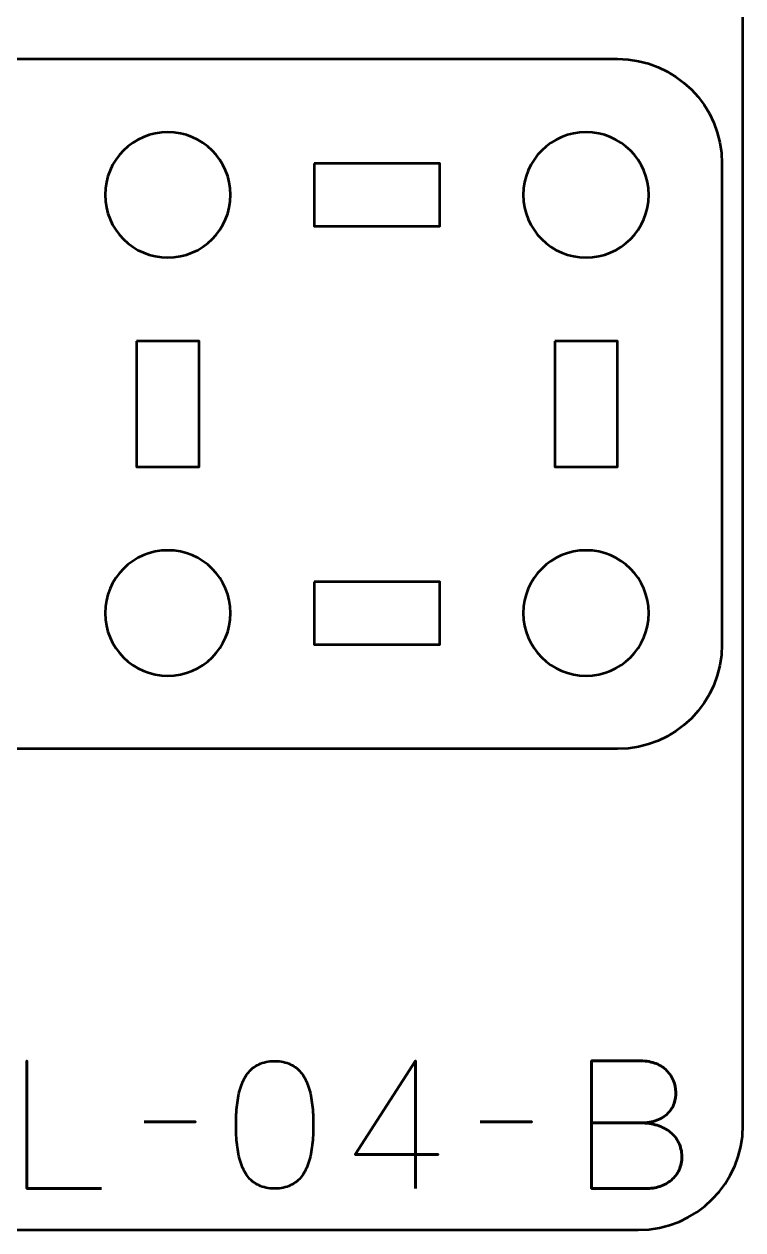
# Model space of a CAD drawing. Header units: centimetres. Extents: x -17.9 to -3.1, y -25.3 to -4.3.
# Drawn here: x -6.54 to -3.1, y -25.35 to -19.58 of the extents above; entities that cross this region are included whole.
import ezdxf

# ---------------------------------------------------------------- set-up
doc = ezdxf.new("R2010")
doc.units = ezdxf.units.CM
doc.header["$MEASUREMENT"] = 0
doc.layers.add('Layer 1', color=7, linetype='Continuous')

msp = doc.modelspace()

# ---------------------------------------------------------------- linework, layer by layer
at = {"layer": 'Layer 1', "color": 22, "lineweight": 53}
msp.add_open_spline([(-17.90003, -24.8499), (-17.90003, -24.8499), (-17.90003, -4.84994), (-17.90003, -4.84994), (-17.90003, -4.84994), (-17.90003, -4.57297), (-17.67694, -4.34998), (-17.39994, -4.34998), (-17.39994, -4.34998), (-17.39994, -4.34998), (-3.60007, -4.34998), (-3.60007, -4.34998), (-3.60007, -4.34998), (-3.32293, -4.34998), (-3.09997, -4.57297), (-3.09997, -4.84994), (-3.09997, -4.84994), (-3.09997, -4.84994), (-3.09997, -24.8499), (-3.09997, -24.8499), (-3.09997, -24.8499), (-3.09997, -25.1269), (-3.32293, -25.34999), (-3.60007, -25.34999), (-3.60007, -25.34999), (-3.60007, -25.34999), (-17.39994, -25.34999), (-17.39994, -25.34999), (-17.39994, -25.34999), (-17.67694, -25.34999), (-17.90003, -25.1269), (-17.90003, -24.8499)], degree=3, knots=[0, 0, 0, 0, 0.125, 0.125, 0.125, 0.125, 0.25, 0.25, 0.25, 0.25, 0.375, 0.375, 0.375, 0.375, 0.5, 0.5, 0.5, 0.5, 0.625, 0.625, 0.625, 0.625, 0.75, 0.75, 0.75, 0.75, 0.875, 0.875, 0.875, 0.875, 1, 1, 1, 1], dxfattribs=at)
at = {"layer": 'Layer 1', "color": 2, "lineweight": 53}
msp.add_open_spline([(-10.50001, -20.25012), (-10.50001, -19.97312), (-10.27692, -19.75002), (-9.99992, -19.75002), (-9.99992, -19.75002), (-9.99992, -19.75002), (-3.69996, -19.75002), (-3.69996, -19.75002), (-3.69996, -19.75002), (-3.42299, -19.75002), (-3.2, -19.97312), (-3.2, -20.25012), (-3.2, -20.25012), (-3.2, -20.25012), (-3.2, -22.55004), (-3.2, -22.55004), (-3.2, -22.55004), (-3.2, -22.82705), (-3.42299, -23.05), (-3.69996, -23.05), (-3.69996, -23.05), (-3.69996, -23.05), (-9.99992, -23.05), (-9.99992, -23.05), (-9.99992, -23.05), (-10.27692, -23.05), (-10.50001, -22.82705), (-10.50001, -22.55004)], degree=3, knots=[0, 0, 0, 0, 0.1428571, 0.1428571, 0.1428571, 0.1428571, 0.2857143, 0.2857143, 0.2857143, 0.2857143, 0.4285714, 0.4285714, 0.4285714, 0.4285714, 0.5714286, 0.5714286, 0.5714286, 0.5714286, 0.7142857, 0.7142857, 0.7142857, 0.7142857, 0.8571429, 0.8571429, 0.8571429, 0.8571429, 1, 1, 1, 1], dxfattribs=at)
at = {"layer": 'Layer 1', "lineweight": 53}
for points in [[(-5.55, -20.40005), (-5.55, -20.56582), (-5.68432, -20.70005), (-5.84999, -20.70005), (-5.84999, -20.70005), (-6.01562, -20.70005), (-6.14999, -20.56582), (-6.14999, -20.40005), (-6.14999, -20.40005), (-6.14999, -20.23439), (-6.01562, -20.10005), (-5.84999, -20.10005), (-5.84999, -20.10005), (-5.68432, -20.10005), (-5.55, -20.23439), (-5.55, -20.40005)], [(-3.55003, -20.40005), (-3.55003, -20.56582), (-3.68426, -20.70005), (-3.85003, -20.70005), (-3.85003, -20.70005), (-4.0157, -20.70005), (-4.15003, -20.56582), (-4.15003, -20.40005), (-4.15003, -20.40005), (-4.15003, -20.23439), (-4.0157, -20.10005), (-3.85003, -20.10005), (-3.85003, -20.10005), (-3.68426, -20.10005), (-3.55003, -20.23439), (-3.55003, -20.40005)], [(-5.14995, -20.25012), (-5.14995, -20.25012), (-4.54994, -20.25012), (-4.54994, -20.25012), (-4.54994, -20.25012), (-4.54994, -20.25012), (-4.54994, -20.55012), (-4.54994, -20.55012), (-4.54994, -20.55012), (-4.54994, -20.55012), (-5.14995, -20.55012), (-5.14995, -20.55012), (-5.14995, -20.55012), (-5.14995, -20.55012), (-5.14995, -20.25012), (-5.14995, -20.25012)], [(-6.00006, -21.10007), (-6.00006, -21.10007), (-5.70006, -21.10007), (-5.70006, -21.10007), (-5.70006, -21.10007), (-5.70006, -21.10007), (-5.70006, -21.70006), (-5.70006, -21.70006), (-5.70006, -21.70006), (-5.70006, -21.70006), (-6.00006, -21.70006), (-6.00006, -21.70006), (-6.00006, -21.70006), (-6.00006, -21.70006), (-6.00006, -21.10007), (-6.00006, -21.10007)], [(-3.99996, -21.10007), (-3.99996, -21.10007), (-3.69996, -21.10007), (-3.69996, -21.10007), (-3.69996, -21.10007), (-3.69996, -21.10007), (-3.69996, -21.70006), (-3.69996, -21.70006), (-3.69996, -21.70006), (-3.69996, -21.70006), (-3.99996, -21.70006), (-3.99996, -21.70006), (-3.99996, -21.70006), (-3.99996, -21.70006), (-3.99996, -21.10007), (-3.99996, -21.10007)], [(-5.55, -22.40011), (-5.55, -22.56574), (-5.68432, -22.70012), (-5.84999, -22.70012), (-5.84999, -22.70012), (-6.01562, -22.70012), (-6.14999, -22.56574), (-6.14999, -22.40011), (-6.14999, -22.40011), (-6.14999, -22.23434), (-6.01562, -22.10011), (-5.84999, -22.10011), (-5.84999, -22.10011), (-5.68432, -22.10011), (-5.55, -22.23434), (-5.55, -22.40011)], [(-3.55003, -22.40011), (-3.55003, -22.56574), (-3.68426, -22.70012), (-3.85003, -22.70012), (-3.85003, -22.70012), (-4.0157, -22.70012), (-4.15003, -22.56574), (-4.15003, -22.40011), (-4.15003, -22.40011), (-4.15003, -22.23434), (-4.0157, -22.10011), (-3.85003, -22.10011), (-3.85003, -22.10011), (-3.68426, -22.10011), (-3.55003, -22.23434), (-3.55003, -22.40011)], [(-5.14995, -22.25004), (-5.14995, -22.25004), (-4.54994, -22.25004), (-4.54994, -22.25004), (-4.54994, -22.25004), (-4.54994, -22.25004), (-4.54994, -22.55004), (-4.54994, -22.55004), (-4.54994, -22.55004), (-4.54994, -22.55004), (-5.14995, -22.55004), (-5.14995, -22.55004), (-5.14995, -22.55004), (-5.14995, -22.55004), (-5.14995, -22.25004), (-5.14995, -22.25004)]]:
    msp.add_open_spline(points, degree=3, knots=[0, 0, 0, 0, 0.25, 0.25, 0.25, 0.25, 0.5, 0.5, 0.5, 0.5, 0.75, 0.75, 0.75, 0.75, 1, 1, 1, 1], dxfattribs=at)
at = {"layer": 'Layer 1', "color": 30, "lineweight": 53}
for points, knots in [([(-6.16793, -25.15241), (-6.16793, -25.15241), (-6.52438, -25.15241), (-6.52438, -25.15241), (-6.52438, -25.15241), (-6.52438, -25.15241), (-6.52438, -24.54196), (-6.52438, -24.54196), (-6.52438, -24.54196), (-6.52438, -24.54196), (-6.52438, -25.15241), (-6.52438, -25.15241), (-6.52438, -25.15241), (-6.52438, -25.15241), (-6.16793, -25.15241), (-6.16793, -25.15241)], [0, 0, 0, 0, 0.25, 0.25, 0.25, 0.25, 0.5, 0.5, 0.5, 0.5, 0.75, 0.75, 0.75, 0.75, 1, 1, 1, 1]), ([(-5.33904, -25.15241), (-5.3094, -25.15227), (-5.28386, -25.14705), (-5.26255, -25.13689), (-5.26255, -25.13689), (-5.24139, -25.12673), (-5.22375, -25.11219), (-5.20964, -25.09371), (-5.20964, -25.09371), (-5.19567, -25.07508), (-5.18466, -25.05307), (-5.17647, -25.02767), (-5.17647, -25.02767), (-5.16843, -25.00227), (-5.16265, -24.97447), (-5.1594, -24.94399), (-5.1594, -24.94399), (-5.15601, -24.91351), (-5.15432, -24.88148), (-5.15446, -24.84761), (-5.15446, -24.84761), (-5.15432, -24.81388), (-5.15601, -24.78185), (-5.1594, -24.75151), (-5.1594, -24.75151), (-5.16265, -24.72117), (-5.16843, -24.69323), (-5.17647, -24.66783), (-5.17647, -24.66783), (-5.18466, -24.64257), (-5.19567, -24.62056), (-5.20964, -24.60179), (-5.20964, -24.60179), (-5.22375, -24.58317), (-5.24139, -24.56863), (-5.26255, -24.55847), (-5.26255, -24.55847), (-5.28386, -24.54817), (-5.3094, -24.54295), (-5.33904, -24.54281), (-5.33904, -24.54281), (-5.36867, -24.54295), (-5.39421, -24.54817), (-5.41552, -24.55847), (-5.41552, -24.55847), (-5.43668, -24.56863), (-5.45432, -24.58317), (-5.46843, -24.60179), (-5.46843, -24.60179), (-5.48241, -24.62056), (-5.49341, -24.64257), (-5.5016, -24.66783), (-5.5016, -24.66783), (-5.50964, -24.69323), (-5.51543, -24.72117), (-5.51867, -24.75151), (-5.51867, -24.75151), (-5.52206, -24.78185), (-5.52375, -24.81388), (-5.52361, -24.84761), (-5.52361, -24.84761), (-5.52375, -24.88148), (-5.52206, -24.91351), (-5.51867, -24.94399), (-5.51867, -24.94399), (-5.51543, -24.97447), (-5.50964, -25.00227), (-5.5016, -25.02767), (-5.5016, -25.02767), (-5.49341, -25.05307), (-5.48241, -25.07508), (-5.46843, -25.09371), (-5.46843, -25.09371), (-5.45432, -25.11219), (-5.43668, -25.12673), (-5.41552, -25.13689), (-5.41552, -25.13689), (-5.39421, -25.14705), (-5.36867, -25.15227), (-5.33904, -25.15241)], [0, 0, 0, 0, 0.05, 0.05, 0.05, 0.05, 0.1, 0.1, 0.1, 0.1, 0.15, 0.15, 0.15, 0.15, 0.2, 0.2, 0.2, 0.2, 0.25, 0.25, 0.25, 0.25, 0.3, 0.3, 0.3, 0.3, 0.35, 0.35, 0.35, 0.35, 0.4, 0.4, 0.4, 0.4, 0.45, 0.45, 0.45, 0.45, 0.5, 0.5, 0.5, 0.5, 0.55, 0.55, 0.55, 0.55, 0.6, 0.6, 0.6, 0.6, 0.65, 0.65, 0.65, 0.65, 0.7, 0.7, 0.7, 0.7, 0.75, 0.75, 0.75, 0.75, 0.8, 0.8, 0.8, 0.8, 0.85, 0.85, 0.85, 0.85, 0.9, 0.9, 0.9, 0.9, 0.95, 0.95, 0.95, 0.95, 1, 1, 1, 1]), ([(-5.33904, -25.15241), (-5.3094, -25.15227), (-5.28386, -25.14705), (-5.26255, -25.13689), (-5.26255, -25.13689), (-5.24139, -25.12673), (-5.22375, -25.11219), (-5.20964, -25.09371), (-5.20964, -25.09371), (-5.19567, -25.07508), (-5.18466, -25.05307), (-5.17647, -25.02767), (-5.17647, -25.02767), (-5.16843, -25.00227), (-5.16265, -24.97447), (-5.1594, -24.94399), (-5.1594, -24.94399), (-5.15601, -24.91351), (-5.15432, -24.88148), (-5.15446, -24.84761), (-5.15446, -24.84761), (-5.15432, -24.81388), (-5.15601, -24.78185), (-5.1594, -24.75151), (-5.1594, -24.75151), (-5.16265, -24.72117), (-5.16843, -24.69323), (-5.17647, -24.66783), (-5.17647, -24.66783), (-5.18466, -24.64257), (-5.19567, -24.62056), (-5.20964, -24.60179), (-5.20964, -24.60179), (-5.22375, -24.58317), (-5.24139, -24.56863), (-5.26255, -24.55847), (-5.26255, -24.55847), (-5.28386, -24.54817), (-5.3094, -24.54295), (-5.33904, -24.54281), (-5.33904, -24.54281), (-5.36867, -24.54295), (-5.39421, -24.54817), (-5.41552, -24.55847), (-5.41552, -24.55847), (-5.43668, -24.56863), (-5.45432, -24.58317), (-5.46843, -24.60179), (-5.46843, -24.60179), (-5.48241, -24.62056), (-5.49341, -24.64257), (-5.5016, -24.66783), (-5.5016, -24.66783), (-5.50964, -24.69323), (-5.51543, -24.72117), (-5.51867, -24.75151), (-5.51867, -24.75151), (-5.52206, -24.78185), (-5.52375, -24.81388), (-5.52361, -24.84761), (-5.52361, -24.84761), (-5.52375, -24.88148), (-5.52206, -24.91351), (-5.51867, -24.94399), (-5.51867, -24.94399), (-5.51543, -24.97447), (-5.50964, -25.00227), (-5.5016, -25.02767), (-5.5016, -25.02767), (-5.49341, -25.05307), (-5.48241, -25.07508), (-5.46843, -25.09371), (-5.46843, -25.09371), (-5.45432, -25.11219), (-5.43668, -25.12673), (-5.41552, -25.13689), (-5.41552, -25.13689), (-5.39421, -25.14705), (-5.36867, -25.15227), (-5.33904, -25.15241)], [0, 0, 0, 0, 0.05, 0.05, 0.05, 0.05, 0.1, 0.1, 0.1, 0.1, 0.15, 0.15, 0.15, 0.15, 0.2, 0.2, 0.2, 0.2, 0.25, 0.25, 0.25, 0.25, 0.3, 0.3, 0.3, 0.3, 0.35, 0.35, 0.35, 0.35, 0.4, 0.4, 0.4, 0.4, 0.45, 0.45, 0.45, 0.45, 0.5, 0.5, 0.5, 0.5, 0.55, 0.55, 0.55, 0.55, 0.6, 0.6, 0.6, 0.6, 0.65, 0.65, 0.65, 0.65, 0.7, 0.7, 0.7, 0.7, 0.75, 0.75, 0.75, 0.75, 0.8, 0.8, 0.8, 0.8, 0.85, 0.85, 0.85, 0.85, 0.9, 0.9, 0.9, 0.9, 0.95, 0.95, 0.95, 0.95, 1, 1, 1, 1]), ([(-4.66593, -25.15241), (-4.66593, -25.15241), (-4.66593, -24.54196), (-4.66593, -24.54196), (-4.66593, -24.54196), (-4.66593, -24.54196), (-4.9538, -24.98985), (-4.9538, -24.98985), (-4.9538, -24.98985), (-4.9538, -24.98985), (-4.55756, -24.98985), (-4.55756, -24.98985), (-4.55756, -24.98985), (-4.55756, -24.98985), (-4.9538, -24.98985), (-4.9538, -24.98985), (-4.9538, -24.98985), (-4.9538, -24.98985), (-4.66593, -24.54196), (-4.66593, -24.54196), (-4.66593, -24.54196), (-4.66593, -24.54196), (-4.66593, -25.15241), (-4.66593, -25.15241)], [0, 0, 0, 0, 0.1666667, 0.1666667, 0.1666667, 0.1666667, 0.3333333, 0.3333333, 0.3333333, 0.3333333, 0.5, 0.5, 0.5, 0.5, 0.6666667, 0.6666667, 0.6666667, 0.6666667, 0.8333333, 0.8333333, 0.8333333, 0.8333333, 1, 1, 1, 1]), ([(-3.82434, -24.8383), (-3.82434, -24.8383), (-3.58981, -24.8383), (-3.58981, -24.8383), (-3.58981, -24.8383), (-3.55933, -24.83815), (-3.53337, -24.83392), (-3.51149, -24.8256), (-3.51149, -24.8256), (-3.48976, -24.81741), (-3.47212, -24.80626), (-3.45844, -24.79229), (-3.45844, -24.79229), (-3.44475, -24.77832), (-3.43487, -24.76252), (-3.42866, -24.74502), (-3.42866, -24.74502), (-3.42259, -24.72766), (-3.41977, -24.7096), (-3.42048, -24.69097), (-3.42048, -24.69097), (-3.42132, -24.67235), (-3.42528, -24.65429), (-3.43233, -24.63665), (-3.43233, -24.63665), (-3.43925, -24.61901), (-3.44969, -24.60306), (-3.46338, -24.58881), (-3.46338, -24.58881), (-3.47706, -24.57456), (-3.49414, -24.56327), (-3.51488, -24.55494), (-3.51488, -24.55494), (-3.53562, -24.54648), (-3.56004, -24.5421), (-3.58812, -24.54196), (-3.58812, -24.54196), (-3.58812, -24.54196), (-3.82434, -24.54196), (-3.82434, -24.54196), (-3.82434, -24.54196), (-3.82434, -24.54196), (-3.82434, -25.15241), (-3.82434, -25.15241), (-3.82434, -25.15241), (-3.82434, -25.15241), (-3.56441, -25.15241), (-3.56441, -25.15241), (-3.56441, -25.15241), (-3.54014, -25.15241), (-3.51756, -25.14888), (-3.49668, -25.14197), (-3.49668, -25.14197), (-3.47579, -25.13491), (-3.45759, -25.12489), (-3.44179, -25.11149), (-3.44179, -25.11149), (-3.42612, -25.09822), (-3.41385, -25.08214), (-3.4051, -25.06309), (-3.4051, -25.06309), (-3.39635, -25.04404), (-3.39183, -25.02245), (-3.39169, -24.99832), (-3.39169, -24.99832), (-3.39226, -24.97404), (-3.39734, -24.95217), (-3.40707, -24.93256), (-3.40707, -24.93256), (-3.41681, -24.91294), (-3.43036, -24.89615), (-3.44785, -24.88204), (-3.44785, -24.88204), (-3.46535, -24.86807), (-3.48624, -24.8572), (-3.51022, -24.84973), (-3.51022, -24.84973), (-3.53421, -24.84225), (-3.56074, -24.83844), (-3.58981, -24.8383), (-3.58981, -24.8383), (-3.56074, -24.83844), (-3.53421, -24.84225), (-3.51022, -24.84973), (-3.51022, -24.84973), (-3.48624, -24.8572), (-3.46535, -24.86807), (-3.44785, -24.88204), (-3.44785, -24.88204), (-3.43036, -24.89615), (-3.41681, -24.91294), (-3.40707, -24.93256), (-3.40707, -24.93256), (-3.39734, -24.95217), (-3.39226, -24.97404), (-3.39169, -24.99832), (-3.39169, -24.99832), (-3.39183, -25.02245), (-3.39635, -25.04404), (-3.4051, -25.06309), (-3.4051, -25.06309), (-3.41385, -25.08214), (-3.42612, -25.09822), (-3.44179, -25.11149), (-3.44179, -25.11149), (-3.45759, -25.12489), (-3.47579, -25.13491), (-3.49668, -25.14197), (-3.49668, -25.14197), (-3.51756, -25.14888), (-3.54014, -25.15241), (-3.56441, -25.15241), (-3.56441, -25.15241), (-3.56441, -25.15241), (-3.82434, -25.15241), (-3.82434, -25.15241), (-3.82434, -25.15241), (-3.82434, -25.15241), (-3.82434, -24.54196), (-3.82434, -24.54196), (-3.82434, -24.54196), (-3.82434, -24.54196), (-3.58812, -24.54196), (-3.58812, -24.54196), (-3.58812, -24.54196), (-3.56004, -24.5421), (-3.53562, -24.54648), (-3.51488, -24.55494), (-3.51488, -24.55494), (-3.49414, -24.56327), (-3.47706, -24.57456), (-3.46338, -24.58881), (-3.46338, -24.58881), (-3.44969, -24.60306), (-3.43925, -24.61901), (-3.43233, -24.63665), (-3.43233, -24.63665), (-3.42528, -24.65429), (-3.42132, -24.67235), (-3.42048, -24.69097), (-3.42048, -24.69097), (-3.41977, -24.7096), (-3.42259, -24.72766), (-3.42866, -24.74502), (-3.42866, -24.74502), (-3.43487, -24.76252), (-3.44475, -24.77832), (-3.45844, -24.79229), (-3.45844, -24.79229), (-3.47212, -24.80626), (-3.48976, -24.81741), (-3.51149, -24.8256), (-3.51149, -24.8256), (-3.53337, -24.83392), (-3.55933, -24.83815), (-3.58981, -24.8383), (-3.58981, -24.8383), (-3.58981, -24.8383), (-3.82434, -24.8383), (-3.82434, -24.8383)], [0, 0, 0, 0, 0.025, 0.025, 0.025, 0.025, 0.05, 0.05, 0.05, 0.05, 0.075, 0.075, 0.075, 0.075, 0.1, 0.1, 0.1, 0.1, 0.125, 0.125, 0.125, 0.125, 0.15, 0.15, 0.15, 0.15, 0.175, 0.175, 0.175, 0.175, 0.2, 0.2, 0.2, 0.2, 0.225, 0.225, 0.225, 0.225, 0.25, 0.25, 0.25, 0.25, 0.275, 0.275, 0.275, 0.275, 0.3, 0.3, 0.3, 0.3, 0.325, 0.325, 0.325, 0.325, 0.35, 0.35, 0.35, 0.35, 0.375, 0.375, 0.375, 0.375, 0.4, 0.4, 0.4, 0.4, 0.425, 0.425, 0.425, 0.425, 0.45, 0.45, 0.45, 0.45, 0.475, 0.475, 0.475, 0.475, 0.5, 0.5, 0.5, 0.5, 0.525, 0.525, 0.525, 0.525, 0.55, 0.55, 0.55, 0.55, 0.575, 0.575, 0.575, 0.575, 0.6, 0.6, 0.6, 0.6, 0.625, 0.625, 0.625, 0.625, 0.65, 0.65, 0.65, 0.65, 0.675, 0.675, 0.675, 0.675, 0.7, 0.7, 0.7, 0.7, 0.725, 0.725, 0.725, 0.725, 0.75, 0.75, 0.75, 0.75, 0.775, 0.775, 0.775, 0.775, 0.8, 0.8, 0.8, 0.8, 0.825, 0.825, 0.825, 0.825, 0.85, 0.85, 0.85, 0.85, 0.875, 0.875, 0.875, 0.875, 0.9, 0.9, 0.9, 0.9, 0.925, 0.925, 0.925, 0.925, 0.95, 0.95, 0.95, 0.95, 0.975, 0.975, 0.975, 0.975, 1, 1, 1, 1]), ([(-5.96388, -24.83322), (-5.96388, -24.83322), (-5.7175, -24.83322), (-5.7175, -24.83322), (-5.7175, -24.83322), (-5.7175, -24.83322), (-5.96388, -24.83322), (-5.96388, -24.83322)], [0, 0, 0, 0, 0.5, 0.5, 0.5, 0.5, 1, 1, 1, 1]), ([(-4.35605, -24.83322), (-4.35605, -24.83322), (-4.10967, -24.83322), (-4.10967, -24.83322), (-4.10967, -24.83322), (-4.10967, -24.83322), (-4.35605, -24.83322), (-4.35605, -24.83322)], [0, 0, 0, 0, 0.5, 0.5, 0.5, 0.5, 1, 1, 1, 1])]:
    msp.add_open_spline(points, degree=3, knots=knots, dxfattribs=at)

doc.saveas('drawing.dxf')
